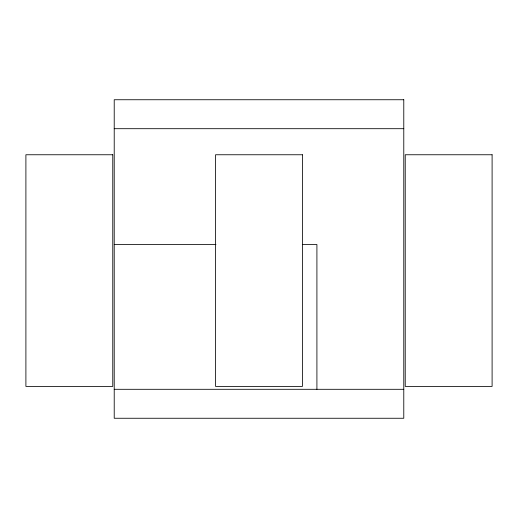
<?xml version="1.0" encoding="UTF-8"?>
<svg xmlns="http://www.w3.org/2000/svg" width="518" height="518" viewBox="0 0 518 518"><rect width="100%" height="100%" fill="white"/><g stroke="black" fill="none" stroke-linecap="round" stroke-linejoin="round"><path stroke-width="0.78" d="M114.219 128.697L403.781 128.697M114.219 244.522L215.967 244.522M302.376 244.522L316.912 244.522L316.912 389.303M114.219 389.303L403.781 389.303M403.781 99.741L114.219 99.741L114.219 418.259L403.781 418.259L403.781 99.741M112.769 154.759L25.9 154.759L25.9 386.409L112.769 386.409L112.769 154.759M302.434 154.759L215.566 154.759L215.566 386.409L302.434 386.409L302.434 154.759M492.1 154.759L405.231 154.759L405.231 386.409L492.1 386.409L492.1 154.759"/></g></svg>
